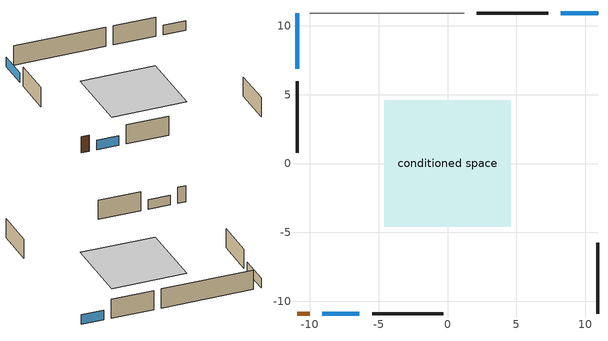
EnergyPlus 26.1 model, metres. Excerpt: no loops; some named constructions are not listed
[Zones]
conditioned space
 floor adiabatic (Floor1 construction): -4.57,-4.57 -4.57,4.57 4.57,4.57 4.57,-4.57 z3.05
 wall outside (Wall1 construction): 7.3,10.92 2.14,10.92 / 10.92,-10.92 10.92,-5.75 / -5.46,-10.92 -0.29,-10.92 / -10.92,5.96 -10.92,0.79 z3.05:5.49
 wall outside (AdiabaticWallConstruction 1): -10.92,-10.92 -10.01,-10.92 z3.05:5.08
 wall outside (AdiabaticWallConstruction): 10.92,10.92 8.23,10.92 / -9.08,-10.92 -6.39,-10.92 / -10.92,10.92 -10.92,6.89 z3.05:4.27
 wall adiabatic (Wall2 construction): 1.21,10.92 -9.99,10.92 z3.05:5.49
 window (WindowConstruction): 10.92,10.92 8.23,10.92 z3.05:4.27
 window (WindowConstruction 1): -9.08,-10.92 -6.39,-10.92 z3.05:4.27
 window (WindowConstruction 2): -10.92,10.92 -10.92,6.89 z3.05:4.27
 door (Door): -10.92,-10.92 -10.01,-10.92 z3.05:5.08
 ceiling adiabatic (Floor2 construction): 4.57,-4.57 4.57,4.57 -4.57,4.57 -4.57,-4.57 z3.05
[Schedule:Day:Interval]
exterior lighting schedule allday1: 01:00, 0.566667, 03:00, 0.524167, 05:00, 0.495833, 06:00, 0.5525, 07:00, 0.623333, 08:00, 0.580833, 09:00, 0.439167, 10:00, 0.354167, 12:00, 0.34, 13:00, 0.354167, 14:00, 0.396667, 15:00, 0.425, 16:00, 0.495833, 17:00, 0.623333, 18:00, 0.793333, 19:00, 0.906667, 20:00, 0.963333, 21:00, 0.991667, 22:00, 0.920833, 23:00, 0.793333, 24:00, 0.665833, No
exterior lighting schedule allday2: 01:00, 0.528571, 03:00, 0.488929, 05:00, 0.4625, 06:00, 0.515357, 07:00, 0.581429, 08:00, 0.541786, 09:00, 0.409643, 10:00, 0.330357, 12:00, 0.317143, 13:00, 0.330357, 14:00, 0.37, 15:00, 0.396429, 16:00, 0.4625, 17:00, 0.581429, 18:00, 0.74, 19:00, 0.845714, 20:00, 0.898571, 21:00, 0.925, 22:00, 0.858929, 23:00, 0.74, 24:00, 0.621071, No
exterior lighting schedule allday3: 01:00, 0.485714, 03:00, 0.449286, 05:00, 0.425, 06:00, 0.473571, 07:00, 0.534286, 08:00, 0.497857, 09:00, 0.376429, 10:00, 0.303571, 12:00, 0.291429, 13:00, 0.303571, 14:00, 0.34, 15:00, 0.364286, 16:00, 0.425, 17:00, 0.534286, 18:00, 0.68, 19:00, 0.777143, 20:00, 0.825714, 21:00, 0.85, 22:00, 0.789286, 23:00, 0.68, 24:00, 0.570714, No
exterior lighting schedule allday4: 01:00, 0.442857, 03:00, 0.409643, 05:00, 0.3875, 06:00, 0.431786, 07:00, 0.487143, 08:00, 0.453929, 09:00, 0.343214, 10:00, 0.276786, 12:00, 0.265714, 13:00, 0.276786, 14:00, 0.31, 15:00, 0.332143, 16:00, 0.3875, 17:00, 0.487143, 18:00, 0.62, 19:00, 0.708571, 20:00, 0.752857, 21:00, 0.775, 22:00, 0.719643, 23:00, 0.62, 24:00, 0.520357, No
exterior lighting schedule allday5: 01:00, 0.4, 03:00, 0.37, 05:00, 0.35, 06:00, 0.39, 07:00, 0.44, 08:00, 0.41, 09:00, 0.31, 10:00, 0.25, 12:00, 0.24, 13:00, 0.25, 14:00, 0.28, 15:00, 0.3, 16:00, 0.35, 17:00, 0.44, 18:00, 0.56, 19:00, 0.64, 20:00, 0.68, 21:00, 0.7, 22:00, 0.65, 23:00, 0.56, 24:00, 0.47, No
exterior lighting schedule allday6: 01:00, 0.380952, 03:00, 0.352381, 05:00, 0.333333, 06:00, 0.371429, 07:00, 0.419048, 08:00, 0.390476, 09:00, 0.295238, 10:00, 0.238095, 12:00, 0.228571, 13:00, 0.238095, 14:00, 0.266667, 15:00, 0.285714, 16:00, 0.333333, 17:00, 0.419048, 18:00, 0.533333, 19:00, 0.609524, 20:00, 0.647619, 21:00, 0.666667, 22:00, 0.619048, 23:00, 0.533333, 24:00, 0.447619, No
exterior lighting schedule allday7: 01:00, 0.390476, 03:00, 0.36119, 05:00, 0.341667, 06:00, 0.380714, 07:00, 0.429524, 08:00, 0.400238, 09:00, 0.302619, 10:00, 0.244048, 12:00, 0.234286, 13:00, 0.244048, 14:00, 0.273333, 15:00, 0.292857, 16:00, 0.341667, 17:00, 0.429524, 18:00, 0.546667, 19:00, 0.624762, 20:00, 0.66381, 21:00, 0.683333, 22:00, 0.634524, 23:00, 0.546667, 24:00, 0.45881, No
exterior lighting schedule allday8: 01:00, 0.419048, 03:00, 0.387619, 05:00, 0.366667, 06:00, 0.408571, 07:00, 0.460952, 08:00, 0.429524, 09:00, 0.324762, 10:00, 0.261905, 12:00, 0.251429, 13:00, 0.261905, 14:00, 0.293333, 15:00, 0.314286, 16:00, 0.366667, 17:00, 0.460952, 18:00, 0.586667, 19:00, 0.670476, 20:00, 0.712381, 21:00, 0.733333, 22:00, 0.680952, 23:00, 0.586667, 24:00, 0.492381, No
exterior lighting schedule allday9: 01:00, 0.466667, 03:00, 0.431667, 05:00, 0.408333, 06:00, 0.455, 07:00, 0.513333, 08:00, 0.478333, 09:00, 0.361667, 10:00, 0.291667, 12:00, 0.28, 13:00, 0.291667, 14:00, 0.326667, 15:00, 0.35, 16:00, 0.408333, 17:00, 0.513333, 18:00, 0.653333, 19:00, 0.746667, 20:00, 0.793333, 21:00, 0.816667, 22:00, 0.758333, 23:00, 0.653333, 24:00, 0.548333, No
exterior lighting schedule allday10: 01:00, 0.509524, 03:00, 0.47131, 05:00, 0.445833, 06:00, 0.496786, 07:00, 0.560476, 08:00, 0.522262, 09:00, 0.394881, 10:00, 0.318452, 12:00, 0.305714, 13:00, 0.318452, 14:00, 0.356667, 15:00, 0.382143, 16:00, 0.445833, 17:00, 0.560476, 18:00, 0.713333, 19:00, 0.815238, 20:00, 0.86619, 21:00, 0.891667, 22:00, 0.827976, 23:00, 0.713333, 24:00, 0.59869, No
exterior lighting schedule allday11: 01:00, 0.552381, 03:00, 0.510952, 05:00, 0.483333, 06:00, 0.538571, 07:00, 0.607619, 08:00, 0.56619, 09:00, 0.428095, 10:00, 0.345238, 12:00, 0.331429, 13:00, 0.345238, 14:00, 0.386667, 15:00, 0.414286, 16:00, 0.483333, 17:00, 0.607619, 18:00, 0.773333, 19:00, 0.88381, 20:00, 0.939048, 21:00, 0.966667, 22:00, 0.897619, 23:00, 0.773333, 24:00, 0.649048, No
exterior lighting schedule allday12: 01:00, 0.571429, 03:00, 0.528571, 05:00, 0.5, 06:00, 0.557143, 07:00, 0.628571, 08:00, 0.585714, 09:00, 0.442857, 10:00, 0.357143, 12:00, 0.342857, 13:00, 0.357143, 14:00, 0.4, 15:00, 0.428571, 16:00, 0.5, 17:00, 0.628571, 18:00, 0.8, 19:00, 0.914286, 20:00, 0.971429, 21:00, 1, 22:00, 0.928571, 23:00, 0.8, 24:00, 0.671429, No
exterior lighting schedule default day; general water use schedule default day; interior lighting schedule default day; misc tv schedule default day; occupants schedule default day; trans schedule winter=0.85 summer=0.7 default day: 24:00, 0, No
general water use schedule allday1: 01:00, 0.315068, 03:00, 0.287671, 04:00, 0.342466, 05:00, 0.369863, 06:00, 0.520548, 07:00, 0.60274, 08:00, 0.534247, 10:00, 0.506849, 11:00, 0.465753, 14:00, 0.479452, 15:00, 0.534247, 16:00, 0.589041, 17:00, 0.69863, 18:00, 0.876712, 19:00, 0.890411, 20:00, 0.986301, 21:00, 1, 22:00, 0.863014, 23:00, 0.616438, 24:00, 0.465753, No
interior lighting schedule allday1: 01:00, 0.108182, 04:00, 0.0901515, 05:00, 0.0991667, 06:00, 0.162273, 07:00, 0.270455, 08:00, 0.342576, 10:00, 0.369621, 11:00, 0.351591, 12:00, 0.333561, 13:00, 0.324545, 14:00, 0.31553, 15:00, 0.333561, 16:00, 0.369621, 17:00, 0.450758, 18:00, 0.585985, 19:00, 0.775303, 20:00, 0.955606, 21:00, 0.991667, 22:00, 0.712197, 23:00, 0.360606, 24:00, 0.162273, No
interior lighting schedule allday2: 01:00, 0.100909, 04:00, 0.0840909, 05:00, 0.0925, 06:00, 0.151364, 07:00, 0.252273, 08:00, 0.319545, 10:00, 0.344773, 11:00, 0.327955, 12:00, 0.311136, 13:00, 0.302727, 14:00, 0.294318, 15:00, 0.311136, 16:00, 0.344773, 17:00, 0.420455, 18:00, 0.546591, 19:00, 0.723182, 20:00, 0.891364, 21:00, 0.925, 22:00, 0.664318, 23:00, 0.336364, 24:00, 0.151364, No
interior lighting schedule allday3: 01:00, 0.0927273, 04:00, 0.0772727, 05:00, 0.085, 06:00, 0.139091, 07:00, 0.231818, 08:00, 0.293636, 10:00, 0.316818, 11:00, 0.301364, 12:00, 0.285909, 13:00, 0.278182, 14:00, 0.270455, 15:00, 0.285909, 16:00, 0.316818, 17:00, 0.386364, 18:00, 0.502273, 19:00, 0.664545, 20:00, 0.819091, 21:00, 0.85, 22:00, 0.610455, 23:00, 0.309091, 24:00, 0.139091, No
interior lighting schedule allday4: 01:00, 0.0845455, 04:00, 0.0704545, 05:00, 0.0775, 06:00, 0.126818, 07:00, 0.211364, 08:00, 0.267727, 10:00, 0.288864, 11:00, 0.274773, 12:00, 0.260682, 13:00, 0.253636, 14:00, 0.246591, 15:00, 0.260682, 16:00, 0.288864, 17:00, 0.352273, 18:00, 0.457955, 19:00, 0.605909, 20:00, 0.746818, 21:00, 0.775, 22:00, 0.556591, 23:00, 0.281818, 24:00, 0.126818, No
interior lighting schedule allday5: 01:00, 0.0763636, 04:00, 0.0636364, 05:00, 0.07, 06:00, 0.114545, 07:00, 0.190909, 08:00, 0.241818, 10:00, 0.260909, 11:00, 0.248182, 12:00, 0.235455, 13:00, 0.229091, 14:00, 0.222727, 15:00, 0.235455, 16:00, 0.260909, 17:00, 0.318182, 18:00, 0.413636, 19:00, 0.547273, 20:00, 0.674545, 21:00, 0.7, 22:00, 0.502727, 23:00, 0.254545, 24:00, 0.114545, No
interior lighting schedule allday6: 01:00, 0.0727273, 04:00, 0.0606061, 05:00, 0.0666667, 06:00, 0.109091, 07:00, 0.181818, 08:00, 0.230303, 10:00, 0.248485, 11:00, 0.236364, 12:00, 0.224242, 13:00, 0.218182, 14:00, 0.212121, 15:00, 0.224242, 16:00, 0.248485, 17:00, 0.30303, 18:00, 0.393939, 19:00, 0.521212, 20:00, 0.642424, 21:00, 0.666667, 22:00, 0.478788, 23:00, 0.242424, 24:00, 0.109091, No
interior lighting schedule allday7: 01:00, 0.0745455, 04:00, 0.0621212, 05:00, 0.0683333, 06:00, 0.111818, 07:00, 0.186364, 08:00, 0.236061, 10:00, 0.254697, 11:00, 0.242273, 12:00, 0.229848, 13:00, 0.223636, 14:00, 0.217424, 15:00, 0.229848, 16:00, 0.254697, 17:00, 0.310606, 18:00, 0.403788, 19:00, 0.534242, 20:00, 0.658485, 21:00, 0.683333, 22:00, 0.490758, 23:00, 0.248485, 24:00, 0.111818, No
interior lighting schedule allday8: 01:00, 0.08, 04:00, 0.0666667, 05:00, 0.0733333, 06:00, 0.12, 07:00, 0.2, 08:00, 0.253333, 10:00, 0.273333, 11:00, 0.26, 12:00, 0.246667, 13:00, 0.24, 14:00, 0.233333, 15:00, 0.246667, 16:00, 0.273333, 17:00, 0.333333, 18:00, 0.433333, 19:00, 0.573333, 20:00, 0.706667, 21:00, 0.733333, 22:00, 0.526667, 23:00, 0.266667, 24:00, 0.12, No
interior lighting schedule allday9: 01:00, 0.0890909, 04:00, 0.0742424, 05:00, 0.0816667, 06:00, 0.133636, 07:00, 0.222727, 08:00, 0.282121, 10:00, 0.304394, 11:00, 0.289545, 12:00, 0.274697, 13:00, 0.267273, 14:00, 0.259848, 15:00, 0.274697, 16:00, 0.304394, 17:00, 0.371212, 18:00, 0.482576, 19:00, 0.638485, 20:00, 0.78697, 21:00, 0.816667, 22:00, 0.586515, 23:00, 0.29697, 24:00, 0.133636, No
interior lighting schedule allday10: 01:00, 0.0972727, 04:00, 0.0810606, 05:00, 0.0891667, 06:00, 0.145909, 07:00, 0.243182, 08:00, 0.30803, 10:00, 0.332348, 11:00, 0.316136, 12:00, 0.299924, 13:00, 0.291818, 14:00, 0.283712, 15:00, 0.299924, 16:00, 0.332348, 17:00, 0.405303, 18:00, 0.526894, 19:00, 0.697121, 20:00, 0.859242, 21:00, 0.891667, 22:00, 0.640379, 23:00, 0.324242, 24:00, 0.145909, No
interior lighting schedule allday11: 01:00, 0.105455, 04:00, 0.0878788, 05:00, 0.0966667, 06:00, 0.158182, 07:00, 0.263636, 08:00, 0.333939, 10:00, 0.360303, 11:00, 0.342727, 12:00, 0.325152, 13:00, 0.316364, 14:00, 0.307576, 15:00, 0.325152, 16:00, 0.360303, 17:00, 0.439394, 18:00, 0.571212, 19:00, 0.755758, 20:00, 0.931515, 21:00, 0.966667, 22:00, 0.694242, 23:00, 0.351515, 24:00, 0.158182, No
interior lighting schedule allday12: 01:00, 0.109091, 04:00, 0.0909091, 05:00, 0.1, 06:00, 0.163636, 07:00, 0.272727, 08:00, 0.345455, 10:00, 0.372727, 11:00, 0.354545, 12:00, 0.336364, 13:00, 0.327273, 14:00, 0.318182, 15:00, 0.336364, 16:00, 0.372727, 17:00, 0.454545, 18:00, 0.590909, 19:00, 0.781818, 20:00, 0.963636, 21:00, 1, 22:00, 0.718182, 23:00, 0.363636, 24:00, 0.163636, No
misc tv schedule allday1: 01:00, 0.106061, 02:00, 0.0530303, 03:00, 0.030303, 04:00, 0.0227273, 05:00, 0.030303, 06:00, 0.0454545, 07:00, 0.0757576, 08:00, 0.113636, 09:00, 0.151515, 10:00, 0.189394, 11:00, 0.212121, 12:00, 0.234848, 13:00, 0.25, 14:00, 0.287879, 15:00, 0.318182, 16:00, 0.348485, 17:00, 0.409091, 18:00, 0.469697, 19:00, 0.606061, 20:00, 0.833333, 21:00, 1, 22:00, 0.94697, 23:00, 0.583333, 24:00, 0.257576, No
occupants schedule allday1: 05:00, 0.426829, 06:00, 0.719512, 07:00, 1, 08:00, 0.670732, 09:00, 0.329268, 14:00, 0.170732, 15:00, 0.231707, 16:00, 0.329268, 17:00, 0.5, 18:00, 0.670732, 19:00, 0.829268, 21:00, 1, 22:00, 0.853659, 23:00, 0.646341, 24:00, 0.426829, No
trans schedule winter=0.85 summer=0.7 allday1; trans schedule winter=0.85 summer=0.7 allday305: 24:00, 0.85, No
trans schedule winter=0.85 summer=0.7 allday121: 24:00, 0.7, No
